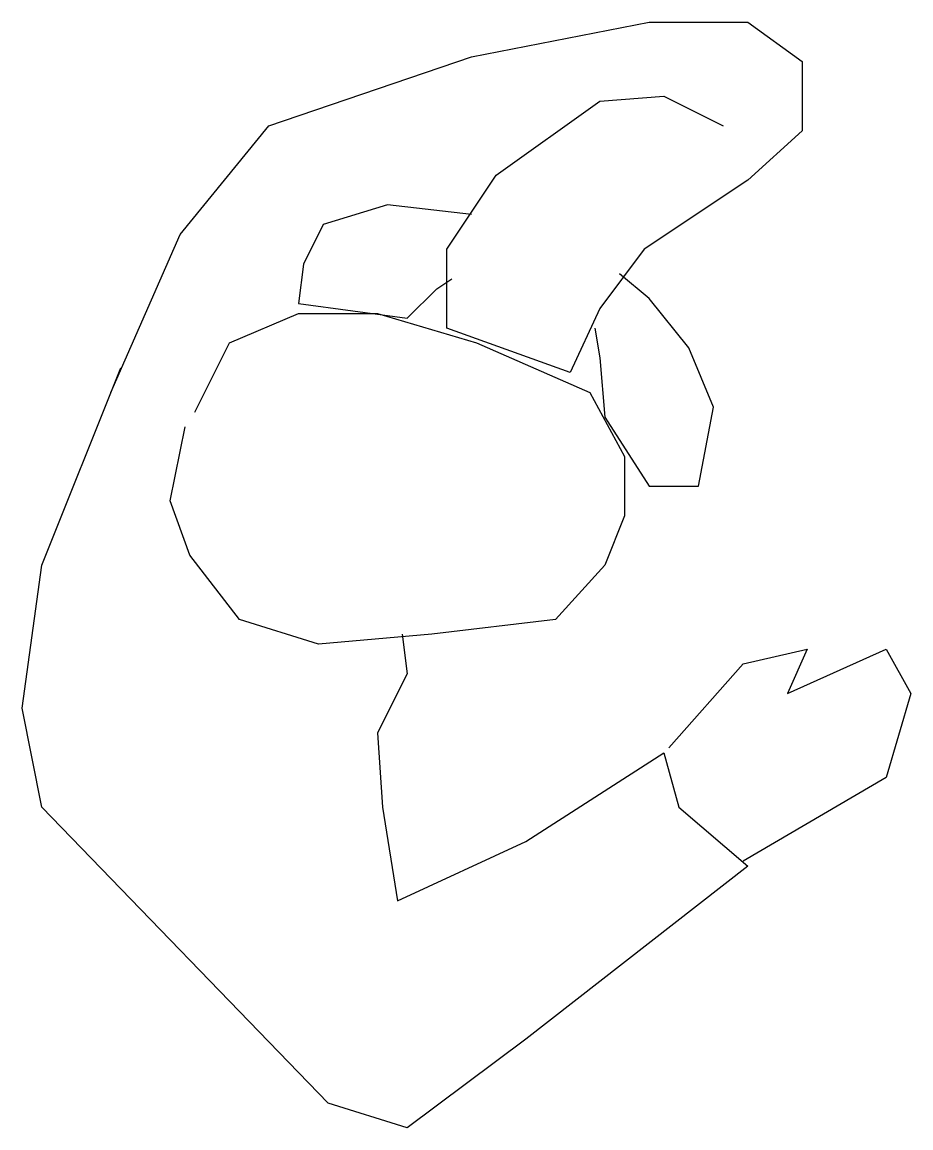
# Model space of a CAD drawing. Header units: millimetres. Extents: x -1485.165 to -1484.611, y 1863.347 to 1864.036.
import ezdxf

# ---------------------------------------------------------------- set-up
doc = ezdxf.new("R2010")
doc.units = ezdxf.units.MM
doc.header["$LTSCALE"] = 10
doc.layers.add('Humanos', color=2, linetype='Continuous')

msp = doc.modelspace()

# ---------------------------------------------------------------- linework, layer by layer
at = {"layer": 'Humanos'}
for p, q in [((-1484.88505, 1864.01466), (-1484.7743, 1864.0362)), ((-1484.7743, 1864.0362), (-1484.71277, 1864.0362)), ((-1484.71277, 1864.0362), (-1484.67893, 1864.01159)), ((-1485.01118, 1863.97159), (-1484.88505, 1864.01466)), ((-1484.67893, 1864.01159), (-1484.67893, 1863.96851)), ((-1484.86966, 1863.94083), (-1484.80506, 1863.98697)), ((-1484.80506, 1863.98697), (-1484.76507, 1863.99005)), ((-1484.76507, 1863.99005), (-1484.72815, 1863.97159)), ((-1485.06655, 1863.90391), (-1485.01118, 1863.97159)), ((-1484.67893, 1863.96851), (-1484.71277, 1863.93775)), ((-1484.90043, 1863.89468), (-1484.86966, 1863.94083)), ((-1484.71277, 1863.93775), (-1484.77737, 1863.89468)), ((-1484.93734, 1863.92237), (-1484.97734, 1863.91006)), ((-1484.88505, 1863.91622), (-1484.93734, 1863.92237)), ((-1484.97734, 1863.91006), (-1484.98964, 1863.88545)), ((-1485.10962, 1863.80547), (-1485.06655, 1863.90391)), ((-1484.90043, 1863.84546), (-1484.90043, 1863.89468)), ((-1484.77737, 1863.89468), (-1484.80506, 1863.85777)), ((-1484.98964, 1863.88545), (-1484.99272, 1863.86084)), ((-1484.90658, 1863.87007), (-1484.89735, 1863.87622)), ((-1484.7743, 1863.86392), (-1484.79275, 1863.8793)), ((-1484.92504, 1863.85162), (-1484.90658, 1863.87007)), ((-1484.99272, 1863.86084), (-1484.92504, 1863.85162)), ((-1484.74969, 1863.83316), (-1484.7743, 1863.86392)), ((-1485.03579, 1863.83623), (-1484.99272, 1863.85469)), ((-1484.99272, 1863.85469), (-1484.9435, 1863.85469)), ((-1484.9435, 1863.85469), (-1484.88197, 1863.83623)), ((-1484.80506, 1863.85777), (-1484.82352, 1863.81777)), ((-1484.82352, 1863.81777), (-1484.90043, 1863.84546)), ((-1484.80814, 1863.84546), (-1484.80506, 1863.827)), ((-1485.05732, 1863.79316), (-1485.03579, 1863.83623)), ((-1484.88197, 1863.83623), (-1484.81121, 1863.80547)), ((-1484.7343, 1863.79624), (-1484.74969, 1863.83316)), ((-1484.80506, 1863.827), (-1484.80198, 1863.79009)), ((-1485.15269, 1863.6978), (-1485.10347, 1863.82085)), ((-1484.81121, 1863.80547), (-1484.78968, 1863.76548)), ((-1484.74353, 1863.74702), (-1484.7343, 1863.79624)), ((-1485.0727, 1863.73779), (-1485.06347, 1863.78393)), ((-1484.80198, 1863.79009), (-1484.7743, 1863.74702)), ((-1484.78968, 1863.76548), (-1484.78968, 1863.72856)), ((-1484.7743, 1863.74702), (-1484.74353, 1863.74702)), ((-1485.0604, 1863.70395), (-1485.0727, 1863.73779)), ((-1484.78968, 1863.72856), (-1484.80198, 1863.6978)), ((-1485.02963, 1863.66396), (-1485.0604, 1863.70395)), ((-1485.165, 1863.60858), (-1485.15269, 1863.6978)), ((-1484.80198, 1863.6978), (-1484.83275, 1863.66396)), ((-1484.98041, 1863.64857), (-1485.02963, 1863.66396)), ((-1484.83275, 1863.66396), (-1484.90966, 1863.65472)), ((-1484.90966, 1863.65472), (-1484.98041, 1863.64857)), ((-1484.92812, 1863.65472), (-1484.92504, 1863.63012)), ((-1484.71584, 1863.63627), (-1484.67585, 1863.6455)), ((-1484.68816, 1863.61781), (-1484.62663, 1863.6455)), ((-1484.67585, 1863.6455), (-1484.68816, 1863.61781)), ((-1484.62663, 1863.6455), (-1484.61125, 1863.61781)), ((-1484.76199, 1863.58397), (-1484.71584, 1863.63627)), ((-1484.92504, 1863.63012), (-1484.9435, 1863.5932)), ((-1484.61125, 1863.61781), (-1484.62663, 1863.56551)), ((-1485.15269, 1863.54705), (-1485.165, 1863.60858)), ((-1484.9435, 1863.5932), (-1484.94042, 1863.54705)), ((-1484.85121, 1863.52552), (-1484.76507, 1863.58089)), ((-1484.76507, 1863.58089), (-1484.75584, 1863.54705)), ((-1484.62663, 1863.56551), (-1484.71584, 1863.51321)), ((-1484.97426, 1863.36247), (-1485.15269, 1863.54705)), ((-1484.94042, 1863.54705), (-1484.93119, 1863.4886)), ((-1484.75584, 1863.54705), (-1484.71277, 1863.51014)), ((-1484.93119, 1863.4886), (-1484.85121, 1863.52552)), ((-1484.71277, 1863.51014), (-1484.85121, 1863.40246)), ((-1484.85121, 1863.40246), (-1484.92504, 1863.34709)), ((-1484.92504, 1863.34709), (-1484.97426, 1863.36247))]:
    msp.add_line(p, q, dxfattribs=at)

doc.saveas('drawing.dxf')
